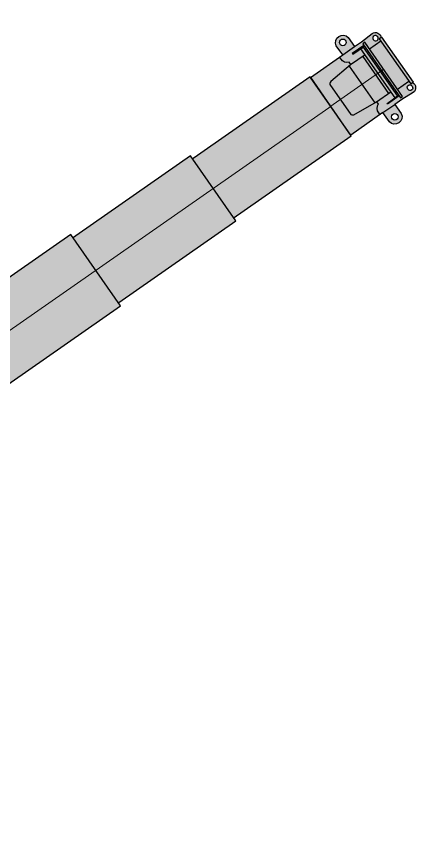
# Model space of a CAD drawing. Header units: millimetres. Extents: x -211392 to -195751, y -51803 to -27784.
# Drawn here: x -198555 to -195751, y -48112 to -42479 of the extents above; entities that cross this region are included whole.
import ezdxf

# ---------------------------------------------------------------- set-up
doc = ezdxf.new("R2010")
doc.units = ezdxf.units.MM
doc.set_wipeout_variables(frame=1)
doc.layers.add('Техника. Кран LTM 1090-4.2', color=250, linetype='Continuous')
doc.layers.add('Техника. Кран LTM 1090-4.2 Штрих', color=7, linetype='Continuous', true_color=0xffe79e)

# ---------------------------------------------------------------- blocks, each defined once
blk = doc.blocks.new('LTM 1090-4.2-20221114.232246')
at = {"color": 0, "linetype": 'ByBlock', "lineweight": -2, "transparency": 16777216}
blk.add_wipeout([(-267.4999999999855, -239.99999999999278), (-267.4999999999855, -317.053367989829), (-267.4999999999855, -317.053367989829), (-274.61232898074985, -335.67742081701454), (-288.41501365553717, -350.06235957283866), (-306.7294754946412, -357.9377043135102), (-326.6650092268851, -358.0604318612701), (-345.07504396474945, -350.41117123091846), (-359.05378946843234, -336.19726109388426), (-366.3948782417482, -317.6621866979528), (-366.4999999999927, -317.053367989829), (-366.4999999999927, -239.99999999999278), (-424.43187577797653, -239.99999999999278), (-516.3250877616665, -244.97141704965907), (-516.3250877616665, -244.97141704965907), (-533.4331382012057, -240.4895119988418), (-546.8835391998765, -229.00649951511986), (-553.9931198743969, -212.81308340366144), (-553.3436161997685, -195.13962851495899), (-550.6694983851921, -187.99999949570338), (-554.8909279738364, -187.99999949570338), (-554.8909279738364, 187.99999949570338), (-550.6694983851921, 187.99999949570338), (-550.6694983851921, 187.99999949570338), (-554.6940300346521, 205.22138177846045), (-550.819655352408, 222.47716583911506), (-539.8192590531498, 236.32505896354462), (-523.8872696195417, 244.00259603045333), (-516.3250877616665, 244.97141704965907), (-424.43187577797653, 239.99999999999272), (-366.4999999999927, 239.99999999999272), (-366.4999999999927, 317.053367989829), (-366.4999999999927, 317.053367989829), (-359.3876710192283, 335.67742081701454), (-345.58498634444106, 350.06235957283866), (-327.2705245053371, 357.93770431351004), (-307.33499077309307, 358.0604318612702), (-288.9249560352287, 350.4111712309184), (-274.9462105315458, 336.1972610938842), (-267.60512175823, 317.6621866979526), (-267.4999999999855, 317.053367989829), (-267.4999999999855, 239.99999999999272), (-2.842170943040401e-14, 239.99999999999272), (-2.842170943040401e-14, -239.99999999999278)], dxfattribs=at)
at = {"layer": 'Техника. Кран LTM 1090-4.2 Штрих', "transparency": 16777216}
h = blk.add_hatch(color=256, dxfattribs=at)
h.dxf.hatch_style = 1
edge = h.paths.add_edge_path()
edge.add_line((0, -239.9999999999927), (-267.4999999999854, -239.9999999999927))
edge.add_line((-267.4999999999854, -239.9999999999927), (-267.4999999999854, -317.053367989829))
edge.add_arc((-316.9999999999891, -308.8199290949487), 50.1800709050524, 189.4436699647317, 350.5563300352683, ccw=False)
edge.add_line((-366.4999999999927, -317.053367989829), (-366.4999999999927, -239.9999999999927))
edge.add_line((-366.4999999999927, -239.9999999999927), (-424.4318757779765, -239.9999999999927))
edge.add_line((-424.4318757779765, -239.9999999999927), (-516.3250877616665, -244.9714170496591))
edge.add_arc((-515.097797728197, -205.3938336005469), 39.59660784079475, 153.9423124857824, 268.22384272821876, ccw=False)
edge.add_line((-550.6694983851921, -187.9999994957034), (-554.8909279738364, -187.9999994957034))
edge.add_line((-554.8909279738364, -187.9999994957034), (-554.8909279738364, 187.9999994957034))
edge.add_line((-554.8909279738364, 187.9999994957034), (-550.6694983851921, 187.9999994957034))
edge.add_arc((-515.097797728197, 205.3938336005469), 39.59660784079477, 91.77615727178119, 206.0576875142176, ccw=False)
edge.add_line((-516.3250877616665, 244.9714170496591), (-424.4318757779765, 239.9999999999927))
edge.add_line((-424.4318757779765, 239.9999999999927), (-366.4999999999927, 239.9999999999927))
edge.add_line((-366.4999999999927, 239.9999999999927), (-366.4999999999927, 317.053367989829))
edge.add_arc((-316.9999999999891, 308.8199290949487), 50.1800709050524, 9.443669964731725, 170.5563300352683, ccw=False)
edge.add_line((-267.4999999999854, 317.053367989829), (-267.4999999999854, 239.9999999999927))
edge.add_line((-267.4999999999854, 239.9999999999927), (0, 239.9999999999927))
edge.add_line((0, 239.9999999999927), (0, -239.9999999999927))
edge = h.paths.add_edge_path(flags=16)
edge.add_arc((-316.9999999999854, 310), 22.49999999999665, 0, 360)
edge = h.paths.add_edge_path(flags=16)
edge.add_ellipse((-516.2901575580836, 205.5281216224248), major_axis=(-1.039347346253635, 19.47187837756791), ratio=0.9108924850662339, start_angle=0, end_angle=360)
edge = h.paths.add_edge_path(flags=16)
edge.add_ellipse((-516.2901575580836, -205.5281216224248), major_axis=(-1.039347346253635, -19.47187837756791), ratio=0.9108924850662339, start_angle=0, end_angle=360, ccw=False)
edge = h.paths.add_edge_path(flags=16)
edge.add_arc((-316.9999999999854, -310), 22.49999999999665, 0, 360)
at = {"color": 0, "linetype": 'ByBlock', "lineweight": -2, "transparency": 16777216}
blk.add_lwpolyline([(0, -239.9999999999927), (-267.4999999999854, -239.9999999999927), (-267.4999999999854, -317.053367989829, -0.8474067072761432), (-366.4999999999927, -317.053367989829), (-366.4999999999927, -239.9999999999927), (-424.4318757779765, -239.9999999999927), (-516.3250877616665, -244.9714170496591, -0.5445473050144094), (-550.6694983851921, -187.9999994957034), (-554.8909279738364, -187.9999994957034), (-554.8909279738364, 187.9999994957034), (-550.6694983851921, 187.9999994957034, -0.5445473050144094), (-516.3250877616665, 244.9714170496591), (-424.4318757779765, 239.9999999999927), (-366.4999999999927, 239.9999999999927), (-366.4999999999927, 317.053367989829, -0.8474067072761432), (-267.4999999999854, 317.053367989829), (-267.4999999999854, 239.9999999999927), (0, 239.9999999999927)], format="xyb", close=True, dxfattribs=at)
for points in [[(-267.4999999999854, 239.9999999999927), (-366.4999999999927, 239.9999999999927)], [(-550.6694983851921, -187.9999994957034), (-534.8909279738364, -187.9999994957034), (-534.8909279738364, 187.9999994957034), (-550.6694983851921, 187.9999994957034)], [(-534.8909279738364, 167), (-439.9027036772168, 167)], [(-374.1499999999869, -154), (-374.1499999999869, 154)], [(-259.8499999999913, -152.7658222702594), (-259.8499999999913, 152.7658222702594)], [(-534.8909279738364, -167), (-439.9027036772168, -167)], [(-267.4999999999854, -239.9999999999927), (-366.4999999999927, -239.9999999999927)]]:
    blk.add_lwpolyline(points, dxfattribs=at)
for points in [[(-274.8080496775656, 154.1437407312696), (-274.8080472777365, 174.2231631536488, 0.3800623337734434), (-241.9999999999854, 223.5609269409979), (-241.9999999999854, 239.9999999999927)], [(-393.1098632439753, -154), (-273.1429838911063, -154), (-96.60621380570228, -137.6095678815254, 0.3832421524402845), (-80.33640882021427, -117.6768201451632), (-80.33640882021427, 117.6768201451632, 0.3832421524402845), (-96.60621380570228, 137.6095678815254), (-273.1429838911063, 154), (-393.1098632439753, 154)], [(-274.8080496775656, -154.1437407312696), (-274.8080472777365, -174.2231631536488, -0.3800623337734434), (-241.9999999999854, -223.5609269409979), (-241.9999999999854, -239.9999999999927)]]:
    blk.add_lwpolyline(points, format="xyb", dxfattribs=at)
for points in [[(-439.9027036772168, -225), (-423.1703297756976, -225), (-423.1703297756976, 225), (-439.9027036772168, 225)], [(-326.5518174148383, 210), (-326.5518174148383, 204), (-423.1703297756976, 204), (-423.1703297756976, 210)], [(-413.5341230790655, 204), (-393.5341230790655, 204), (-393.5341230790655, -204), (-413.5341230790655, -204)], [(-326.5518174148383, -210), (-326.5518174148383, -204), (-423.1703297756976, -204), (-423.1703297756976, -210)]]:
    blk.add_lwpolyline(points, close=True, dxfattribs=at)
for centre in [(-316.9999999999854, 310), (-316.9999999999854, -310)]:
    blk.add_circle(centre, 22.49999999999665, dxfattribs=at)
blk.add_ellipse((-516.2901575580836, 205.5281216224248), major_axis=(-1.039347346253635, 19.47187837756791), ratio=0.9108924850662341, dxfattribs=at)
at = {"color": 0, "linetype": 'ByBlock', "lineweight": -2, "transparency": 16777216, "extrusion": (0, 0, -1)}
blk.add_ellipse((-516.2901575580836, -205.5281216224248), major_axis=(-1.039347346253635, -19.47187837756791), ratio=0.9108924850662341, dxfattribs=at)
blk = doc.blocks.new('*U69')
at = {"color": 0, "linetype": 'ByBlock', "lineweight": -2, "transparency": 16777216}
blk.add_wipeout([(6756.214747786259, 4913.360212281121), (-94.30837721600165, 135.2117292490857), (186.00984733983296, -266.6858857996531), (7036.532972342092, 4511.462597232381)], dxfattribs=at)
at = {"color": 0, "linetype": 'ByBlock', "lineweight": -2, "transparency": 16777216, "rotation": 214.8952591499766}
blk.add_blockref('LTM 1090-4.2-20221114.232246', (6896.373860064174, 4712.411404756751), dxfattribs=at)
at = {"layer": 'Техника. Кран LTM 1090-4.2 Штрих', "true_color": 0xadadad, "transparency": 16777216}
h = blk.add_hatch(color=253, dxfattribs=at)
h.dxf.hatch_style = 1
h.paths.add_polyline_path([(6756.214747786256, 4913.360212281121), (-94.30837721600237, 135.2117292490863), (186.0098473398334, -266.6858857996533), (7036.532972342091, 4511.462597232383)])
at = {"color": 0, "linetype": 'ByBlock', "lineweight": -2, "transparency": 16777216}
blk.add_lwpolyline([(7036.532972342091, 4511.462597232383), (6756.214747786256, 4913.360212281121), (-94.30837721600187, 135.2117292490856), (186.0098473398334, -266.6858857996533)], close=True, dxfattribs=at)
blk.add_wipeout([(5939.74782727706, 4375.178638666133), (-108.9917127879744, 156.26350908496988), (200.6931829118057, -287.73766563554), (6249.432722976842, 3931.1774639456203)], dxfattribs=at)
at = {"layer": 'Техника. Кран LTM 1090-4.2 Штрих', "true_color": 0xadadad, "transparency": 16777216}
h = blk.add_hatch(color=253, dxfattribs=at)
h.dxf.hatch_style = 1
h.paths.add_polyline_path([(6249.432722976842, 3931.177463945622), (5939.747827277061, 4375.178638666132), (-108.9917127879743, 156.2635090849721), (200.6931829118056, -287.7376656355395)])
at = {"color": 0, "linetype": 'ByBlock', "lineweight": -2, "transparency": 16777216}
blk.add_lwpolyline([(6249.432722976842, 3931.177463945622), (5939.747827277062, 4375.178638666132), (-108.991712787974, 156.2635090849717), (200.6931829118056, -287.7376656355395)], close=True, dxfattribs=at)
blk.add_wipeout([(5123.280906767868, 3836.997065051147), (-123.67504835994623, 177.31528892085862), (215.37651848377755, -308.7894454714251), (5462.332473611592, 3350.892330658862)], dxfattribs=at)
at = {"layer": 'Техника. Кран LTM 1090-4.2 Штрих', "true_color": 0xadadad, "transparency": 16777216}
h = blk.add_hatch(color=253, dxfattribs=at)
h.dxf.hatch_style = 1
h.paths.add_polyline_path([(5462.332473611592, 3350.892330658861), (5123.280906767867, 3836.997065051146), (-123.6750483599461, 177.3152889208577), (215.376518483778, -308.7894454714259)])
at = {"color": 0, "linetype": 'ByBlock', "lineweight": 5, "transparency": 16777216}
blk.add_lwpolyline([(45.85073506191576, -65.73707827528388), (7252.977768283508, 4961.13787308773)], dxfattribs=at)
at = {"color": 0, "linetype": 'ByBlock', "lineweight": -2, "transparency": 16777216}
blk.add_lwpolyline([(5462.332473611592, 3350.892330658861), (5123.280906767866, 3836.997065051146), (-123.6750483599465, 177.3152889208582), (215.376518483778, -308.7894454714259)], close=True, dxfattribs=at)

msp = doc.modelspace()

# ---------------------------------------------------------------- block references
at = {"layer": 'Техника. Кран LTM 1090-4.2', "transparency": 16777216}
msp.add_blockref('*U69', (-203307.8837581384, -47803.02662312015), dxfattribs=at)

doc.saveas('drawing.dxf')
